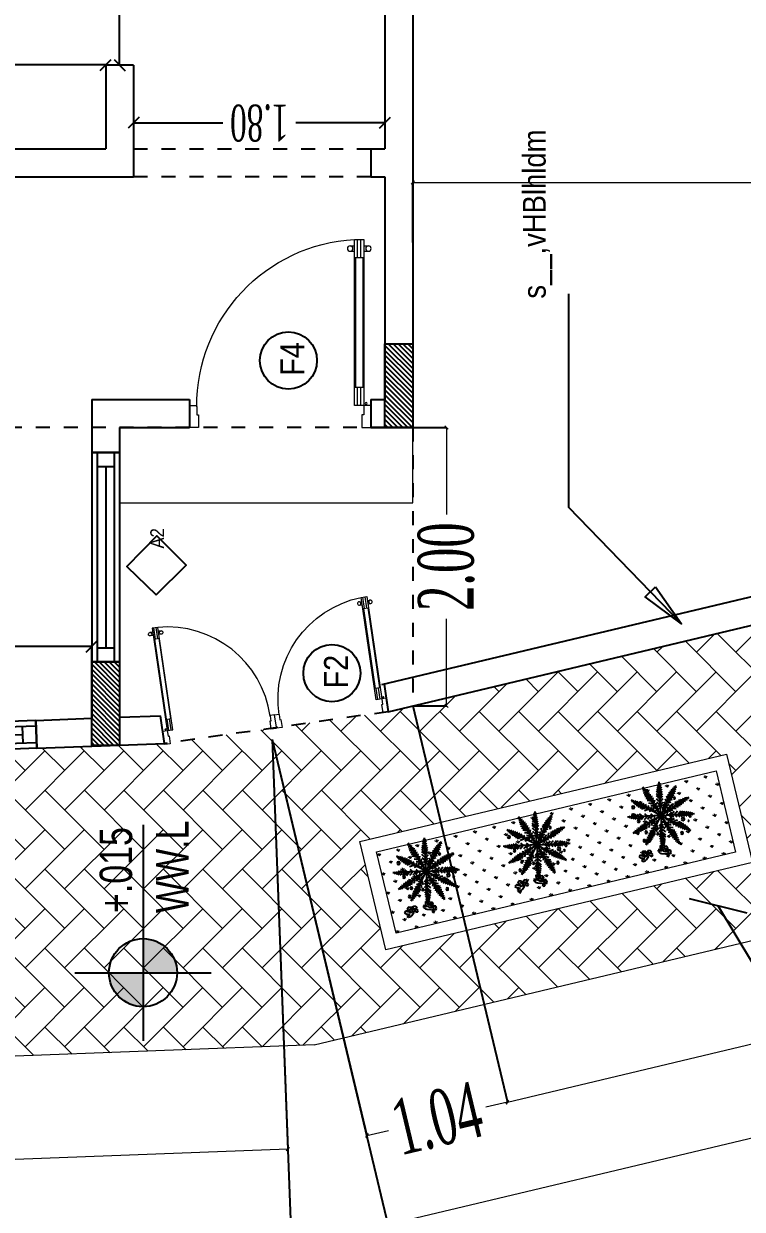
# Model space of a CAD drawing. Header units: metres. Extents: x -434 to 683, y -422 to -228.
# Drawn here: x -410.37 to -405.23, y -307.02 to -298.52 of the extents above; entities that cross this region are included whole.
import ezdxf
from ezdxf.enums import TextEntityAlignment as Align
from ezdxf.xclip import XClip

# ---------------------------------------------------------------- set-up
doc = ezdxf.new("R2010")
doc.units = ezdxf.units.M
doc.header["$MEASUREMENT"] = 0
doc.header["$XCLIPFRAME"] = 2
doc.header["$PDMODE"] = 34
doc.linetypes.add('DD', pattern=[0.2, 0.1, -0.1])
for name, color, linetype, lineweight in [('A-DOOR-FRAM', 31, 'Continuous', 25), ('Dimn Out', 6, 'Continuous', 9), ('door', 114, 'Continuous', 13), ('GREEN', 74, 'Continuous', 13), ('HACH', 8, 'Continuous', 5), ('Raseef', 225, 'Continuous', 13), ('STAIR', 3, 'Continuous', 15), ('Windows', 5, 'Continuous', 15)]:
    doc.layers.add(name, color=color, linetype=linetype, lineweight=lineweight)
for name, color, linetype in [('A-LVL', 3, 'Continuous'), ('Boundry Wall', 14, 'Continuous'), ('Columns', 41, 'Continuous'), ('Dim-inside', 1, 'Continuous'), ('DOOR$WIN', 5, 'Continuous'), ('Hand Rail', 42, 'Continuous'), ('TEXT', 4, 'Continuous'), ('Text Title', 3, 'Continuous'), ('TREE', 3, 'Continuous'), ('TREES', 3, 'Continuous'), ('Viod', 10, 'Continuous'), ('WALL', 7, 'Continuous')]:
    doc.layers.add(name, color=color, linetype=linetype)
doc.styles.add('ELAH-EN', font='arial.ttf', dxfattribs={"width": 0.75})
doc.styles.add('kamal', font='romantic.ttf', dxfattribs={"width": 0.6})
doc.styles.add('MUTLAQ - TEXT', font='ashraf.shx', dxfattribs={"height": 0.2})
doc.styles.add('NAMES', font='xarb.shx', dxfattribs={"width": 0.9, "height": 0.2})
doc.styles.add('style2', font='sosa.shx')
doc.styles.add('UTMAN', font='romantic.ttf', dxfattribs={"width": 0.6})
doc.dimstyles.new('DIM-IN', dxfattribs={"dimscale": 100, "dimtxt": 1.5, "dimasz": 0.5, "dimexe": 1, "dimexo": 1, "dimgap": 0.5, "dimtad": 1, "dimdec": 0, "dimzin": 0, "dimdsep": 46, "dimtxsty": 'style2', "dimblk1": 'ARCHTICK', "dimblk2": 'ARCHTICK', "dimsah": 1, "dimcen": 0.5, "dimdle": 1, "dimclrd": 62, "dimclre": 62, "dimclrt": 256, "dimadec": 0, "dimazin": 0, "dimtfac": 1, "dimtdec": 0, "dimtix": 1, "dimtofl": 0, "dimtmove": 2, "dimatfit": 3, "dimldrblk": 'ARCHTICK', "dimfxl": 1, "dimtolj": 1, "dimtzin": 0, "dimarcsym": 0})
doc.dimstyles.new('KAMAL', dxfattribs={"dimscale": 0.8, "dimtxt": 0.5, "dimasz": 0.1, "dimexe": 0, "dimexo": 0, "dimgap": 0.09, "dimtad": 1, "dimzin": 0, "dimdsep": 46, "dimtxsty": 'kamal', "dimblk": 'OBLIQUE', "dimcen": 0.09, "dimclrd": 15, "dimclre": 8, "dimclrt": 5, "dimadec": 0, "dimazin": 0, "dimtfac": 1, "dimtix": 1, "dimtofl": 0, "dimtmove": 1, "dimatfit": 3, "dimldrblk": 'OBLIQUE', "dimfxl": 0.18, "dimtolj": 1, "dimtzin": 0, "dimarcsym": 0})
doc.dimstyles.new('kamal 1', dxfattribs={"dimscale": 0.8, "dimtxt": 0.33, "dimasz": 0.1, "dimexe": 0, "dimexo": 0, "dimgap": 0.09, "dimtad": 0, "dimzin": 0, "dimdsep": 46, "dimtxsty": 'UTMAN', "dimblk": 'OBLIQUE', "dimcen": 0.09, "dimclrd": 252, "dimclre": 8, "dimclrt": 7, "dimadec": 0, "dimazin": 0, "dimtfac": 1, "dimtix": 1, "dimtofl": 0, "dimtmove": 1, "dimatfit": 3, "dimldrblk": 'OBLIQUE', "dimfxl": 1, "dimtolj": 1, "dimtzin": 0, "dimlwd": -1, "dimarcsym": 0})
doc.dimstyles.new('SD-12.5', dxfattribs={"dimtxt": 0.125, "dimasz": 0.125, "dimexe": 0.075, "dimexo": 0.025, "dimgap": 0.01, "dimtad": 1, "dimdec": 3, "dimlfac": 4, "dimzin": 0, "dimdsep": 46, "dimtxsty": 'MUTLAQ - TEXT', "dimblk1": 'OBLIQUE', "dimblk2": 'OBLIQUE', "dimsah": 1, "dimcen": -0.125, "dimdle": 0.075, "dimclrd": 8, "dimclre": 8, "dimclrt": 1, "dimadec": 0, "dimazin": 0, "dimtfac": 1, "dimtdec": 3, "dimtofl": 0, "dimtmove": 2, "dimatfit": 3, "dimldrblk": 'OBLIQUE', "dimfxl": 1, "dimtolj": 1, "dimtzin": 0, "dimarcsym": 0})
doc.dimstyles.new('UTMAN 77', dxfattribs={"dimscale": 0.8, "dimtxt": 0.1, "dimasz": 0.1, "dimexe": 0, "dimexo": 0, "dimgap": 0.09, "dimtad": 0, "dimzin": 0, "dimdsep": 46, "dimtxsty": 'UTMAN', "dimblk": 'OBLIQUE', "dimcen": 0.09, "dimclrd": 252, "dimclre": 8, "dimclrt": 7, "dimadec": 0, "dimazin": 0, "dimtfac": 1, "dimtix": 1, "dimtofl": 0, "dimtmove": 1, "dimatfit": 3, "dimldrblk": 'OBLIQUE', "dimfxl": 0.18, "dimtolj": 1, "dimtzin": 0, "dimlwd": -1, "dimarcsym": 0})

# ---------------------------------------------------------------- blocks, each defined once
blk = doc.blocks.new('door-1m-wall-15')
at = {"layer": 'door', "color": 211}
for p, q in [((-0.1147, 1.0031), (-0.0924, 1.0031)), ((-0.0362, 1.0031), (-0.0139, 1.0031)), ((-0.1142, 0.973), (-0.0924, 0.973)), ((-0.0851, 0.9379), (-0.0851, 0.2204)), ((-0.0451, 0.9379), (-0.0451, 0.2204)), ((-0.0362, 0.973), (-0.0139, 0.973)), ((-0.0401, 0.2204), (-0.0902, 0.2204)), ((-0.0751, 0.1202), (-0.0751, 0.2204)), ((-0.0551, 0.1202), (-0.0551, 0.2204))]:
    blk.add_line(p, q, dxfattribs=at)
at = {"layer": 'door'}
for p, q in [((-0.0902, 1.0381), (-0.0401, 1.0381)), ((-0.0902, 0.1202), (-0.0902, 1.0381)), ((-0.0751, 0.9379), (-0.0751, 1.0381)), ((-0.0551, 0.9379), (-0.0551, 1.0381)), ((-0.0401, 1.0381), (-0.0401, 0.1202)), ((-0.0902, 0.9379), (-0.0401, 0.9379)), ((-1.0017, 0.01), (-1.0017, 0.1202)), ((-1.0017, 0.1202), (-0.9616, 0.1202)), ((-0.9616, 0.1152), (-0.9616, 0.0701)), ((-0.9616, 0.0701), (-0.9516, 0.0701)), ((-0.9516, 0.0701), (-0.9516, 0)), ((-0.0401, 0.1202), (-0.0902, 0.1202)), ((-0.0401, 0.0701), (-0.0501, 0.0701)), ((-0.0501, 0.0701), (-0.0501, 0)), ((0, 0.1202), (-0.0401, 0.1202)), ((-0.0401, 0.1202), (-0.0401, 0.0701)), ((0, 0), (0, 0.1202)), ((-1.0017, 0), (-1.0017, 0.01)), ((-0.9516, 0), (-1.0017, 0)), ((-0.0501, 0), (0, 0))]:
    blk.add_line(p, q, dxfattribs=at)
at = {"layer": 'door', "extrusion": (0, 0, -1)}
for centre, major_axis, ratio, start_param, end_param in [((-0.0401, 0.1179), (-0.8575, 0.3376), 0.999989, -0.380468, 1.141397), ((-0.0264, 0.1325), (-0.00347, 0.00347), 1, 4.712389, 10.995574)]:
    blk.add_ellipse(centre, major_axis=major_axis, ratio=ratio, start_param=start_param, end_param=end_param, dxfattribs=at)
at = {"layer": 'door', "color": 211, "extrusion": (0, 0, -1)}
for centre, major_axis, start_param, end_param in [((-0.1147, 0.988), (0.0106, 0.0106), 3.141593, 9.424778), ((-0.0139, 0.988), (-0.0106, 0.0106), 4.712389, 10.995574)]:
    blk.add_ellipse(centre, major_axis=major_axis, ratio=1, start_param=start_param, end_param=end_param, dxfattribs=at)
blk = doc.blocks.new('_OBLIQUE')
at = {"color": 0, "linetype": 'ByBlock'}
blk.add_line((-0.5, -0.5), (0.5, 0.5), dxfattribs=at)
blk = doc.blocks.new('*D411')
at = {"layer": 'DEFPOINTS', "color": 0, "transparency": 16777216}
for p in [(48832.753, 5014.2121), (48833.0544, 5014.2121), (48833.0544, 5007.9121)]:
    blk.add_point(p, dxfattribs=at)
at = {"layer": 'Dim-inside', "color": 8, "lineweight": -2, "transparency": 16777216}
blk.add_line((48832.753, 5014.2121), (48833.0544, 5014.2121), dxfattribs=at)
at = {"layer": 'Dim-inside', "color": 252, "transparency": 16777216}
for p, q in [((48833.0544, 5014.2121), (48833.0544, 5011.3322)), ((48833.0544, 5007.9121), (48833.0544, 5010.792))]:
    blk.add_line(p, q, dxfattribs=at)
at = {"layer": 'Dim-inside', "color": 252, "transparency": 16777216, "xscale": 0.08000000000000002, "yscale": 0.08000000000000002, "zscale": 0.08000000000000002}
for p, rotation in [((48833.0544, 5014.2121), 90), ((48833.0544, 5007.9121), 270)]:
    blk.add_blockref('_OBLIQUE', p, dxfattribs=dict(at, rotation=rotation))
at = {"layer": 'Dim-inside', "color": 7, "transparency": 16777216, "insert": (48833.0544, 5011.0621), "char_height": 0.264, "attachment_point": 5, "rotation": 90, "style": 'UTMAN'}
blk.add_mtext('\\A1;6.30', dxfattribs=at)
blk = doc.blocks.new('*D412')
at = {"layer": 'DEFPOINTS', "color": 0, "transparency": 16777216}
for p in [(48833.053, 5007.8121), (48833.053, 5007.8121), (48836.853, 5007.8121)]:
    blk.add_point(p, dxfattribs=at)
at = {"layer": 'Dim-inside', "color": 252, "transparency": 16777216}
for p, q in [((48833.053, 5007.8121), (48834.684, 5007.8121)), ((48836.853, 5007.8121), (48835.2219, 5007.8121))]:
    blk.add_line(p, q, dxfattribs=at)
at = {"layer": 'Dim-inside', "color": 252, "transparency": 16777216, "xscale": 0.08000000000000002, "yscale": 0.08000000000000002, "zscale": 0.08000000000000002, "rotation": 180}
blk.add_blockref('_OBLIQUE', (48833.053, 5007.8121), dxfattribs=at)
at = {"layer": 'Dim-inside', "color": 252, "transparency": 16777216, "xscale": 0.08000000000000002, "yscale": 0.08000000000000002, "zscale": 0.08000000000000002}
blk.add_blockref('_OBLIQUE', (48836.853, 5007.8121), dxfattribs=at)
at = {"layer": 'Dim-inside', "color": 7, "transparency": 16777216, "insert": (48834.953, 5007.8121), "char_height": 0.264, "attachment_point": 5, "style": 'UTMAN'}
blk.add_mtext('\\A1;3.80', dxfattribs=at)
blk = doc.blocks.new('*D413')
at = {"layer": 'DEFPOINTS', "color": 0, "transparency": 16777216}
for p in [(48832.6405, 5007.7121), (48832.6405, 5005.9121), (48832.6405, 5005.9121)]:
    blk.add_point(p, dxfattribs=at)
at = {"layer": 'Dim-inside', "color": 252, "transparency": 16777216}
for p, q in [((48832.6405, 5007.7121), (48832.6405, 5007.0733)), ((48832.6405, 5005.9121), (48832.6405, 5006.5509))]:
    blk.add_line(p, q, dxfattribs=at)
at = {"layer": 'Dim-inside', "color": 252, "transparency": 16777216, "xscale": 0.08000000000000002, "yscale": 0.08000000000000002, "zscale": 0.08000000000000002}
for p, rotation in [((48832.6405, 5007.7121), 90), ((48832.6405, 5005.9121), 270)]:
    blk.add_blockref('_OBLIQUE', p, dxfattribs=dict(at, rotation=rotation))
at = {"layer": 'Dim-inside', "color": 7, "transparency": 16777216, "insert": (48832.6405, 5006.8121), "char_height": 0.264, "attachment_point": 5, "rotation": 90, "style": 'UTMAN'}
blk.add_mtext('\\A1;1.80', dxfattribs=at)
blk = doc.blocks.new('*D420')
at = {"layer": 'DEFPOINTS', "color": 0, "transparency": 16777216}
for p in [(48828.7576, 5012.0121), (48828.8858, 5012.0121), (48828.7576, 5008.0121)]:
    blk.add_point(p, dxfattribs=at)
at = {"layer": 'Dim-inside', "color": 8, "lineweight": -2, "transparency": 16777216}
for p, q in [((48828.7576, 5012.0121), (48828.8858, 5012.0121)), ((48828.7576, 5008.0121), (48828.8858, 5008.0121))]:
    blk.add_line(p, q, dxfattribs=at)
at = {"layer": 'Dim-inside', "color": 252, "transparency": 16777216}
for p, q in [((48828.8858, 5012.0121), (48828.8858, 5010.2848)), ((48828.8858, 5008.0121), (48828.8858, 5009.7394))]:
    blk.add_line(p, q, dxfattribs=at)
at = {"layer": 'Dim-inside', "color": 252, "transparency": 16777216, "xscale": 0.08000000000000002, "yscale": 0.08000000000000002, "zscale": 0.08000000000000002}
for p, rotation in [((48828.8858, 5012.0121), 90), ((48828.8858, 5008.0121), 270)]:
    blk.add_blockref('_OBLIQUE', p, dxfattribs=dict(at, rotation=rotation))
at = {"layer": 'Dim-inside', "color": 7, "transparency": 16777216, "insert": (48828.8858, 5010.0121), "char_height": 0.264, "attachment_point": 5, "rotation": 90, "style": 'UTMAN'}
blk.add_mtext('\\A1;4.00', dxfattribs=at)
blk = doc.blocks.new('A$C1f1d89b2')
at = {"layer": 'DOOR$WIN'}
for p, q in [((-0.16, 0), (-0.16, -1.5)), ((-0.04, 0), (-0.04, -1.5)), ((0, 0), (0, -1.5)), ((-0.16, -0.1), (-0.04, -0.1)), ((-0.1, -0.1), (-0.1, -1.4)), ((-0.16, -1.4), (-0.04, -1.4))]:
    blk.add_line(p, q, dxfattribs=at)
blk.add_lwpolyline([(-0.2, 0), (-0.2, -1.5)], dxfattribs=at)
at = {"layer": 'WALL', "lineweight": 30, "ltscale": 2}
for p, q in [((-0.2, 0), (0, 0)), ((-0.2, -1.5), (0, -1.5))]:
    blk.add_line(p, q, dxfattribs=at)
blk = doc.blocks.new('g col')
at = {"layer": 'Columns'}
h = blk.add_hatch(dxfattribs=at)
h.set_pattern_fill('ANSI31', color=1, scale=0.2)
h.set_pattern_definition([(45, (-46.67383, 345.15541), (-0.0176776695, 0.0176776695), [])])
h.paths.add_polyline_path([(0, 0), (0.6, 0), (0.6, -0.2), (0, -0.2)])
at = {"layer": 'Columns', "color": 1}
blk.add_lwpolyline([(0, 0), (0.6, 0), (0.6, -0.2), (0, -0.2)], close=True, dxfattribs=at)
blk = doc.blocks.new('g col1')
at = {"layer": 'WALL', "color": 1}
for p in [(-30.179, -8.1), (-27.899, -10.2)]:
    blk.add_blockref('g col', p, dxfattribs=at)
blk = doc.blocks.new('*D374')
at = {"layer": 'DEFPOINTS', "color": 0, "ltscale": 50, "transparency": 16777216}
for p in [(48831.7828, 5005.7121), (48832.2117, 4999.4782), (48833.0039, 4999.4782)]:
    blk.add_point(p, dxfattribs=at)
at = {"layer": 'Dimn Out', "color": 8, "lineweight": -2, "ltscale": 50, "transparency": 16777216}
for p, q in [((48831.7828, 5005.7121), (48832.2117, 5005.7121)), ((48833.0039, 4999.4782), (48832.2117, 4999.4782))]:
    blk.add_line(p, q, dxfattribs=at)
at = {"layer": 'Dimn Out', "color": 252, "ltscale": 50, "transparency": 16777216}
for p, q in [((48832.2117, 5005.7121), (48832.2117, 5002.9595)), ((48832.2117, 4999.4782), (48832.2117, 5002.2308))]:
    blk.add_line(p, q, dxfattribs=at)
at = {"layer": 'Dimn Out', "color": 252, "ltscale": 50, "transparency": 16777216, "xscale": 0.024, "yscale": 0.024, "zscale": 0.024}
for p, rotation in [((48832.2117, 5005.7121), 90), ((48832.2117, 4999.4782), 270)]:
    blk.add_blockref('_OBLIQUE', p, dxfattribs=dict(at, rotation=rotation))
at = {"layer": 'Dimn Out', "color": 7, "ltscale": 50, "transparency": 16777216, "insert": (48832.2117, 5002.5951), "char_height": 0.4, "attachment_point": 5, "rotation": 90, "style": 'UTMAN'}
blk.add_mtext('\\A1;6.23', dxfattribs=at)
blk = doc.blocks.new('*D429')
at = {"layer": 'DEFPOINTS', "color": 0, "ltscale": 50, "transparency": 16777216}
for p in [(48827.8622, 5016.1122), (48824.9249, 5016.0002), (48828.2202, 5006.719)]:
    blk.add_point(p, dxfattribs=at)
at = {"layer": 'Dimn Out', "color": 8, "lineweight": -2, "ltscale": 50, "transparency": 16777216}
for p, q in [((48827.8622, 5016.1122), (48824.9249, 5016.0002)), ((48828.2202, 5006.719), (48825.2829, 5006.607))]:
    blk.add_line(p, q, dxfattribs=at)
at = {"layer": 'Dimn Out', "color": 252, "ltscale": 50, "transparency": 16777216}
for p, q in [((48824.9249, 5016.0002), (48825.0897, 5011.6763)), ((48825.2829, 5006.607), (48825.1181, 5010.931))]:
    blk.add_line(p, q, dxfattribs=at)
at = {"layer": 'Dimn Out', "color": 252, "ltscale": 50, "transparency": 16777216, "xscale": 0.024, "yscale": 0.024, "zscale": 0.024}
for p, rotation in [((48824.9249, 5016.0002), 92.182858442349), ((48825.2829, 5006.607), 272.182858442349)]:
    blk.add_blockref('_OBLIQUE', p, dxfattribs=dict(at, rotation=rotation))
at = {"layer": 'Dimn Out', "color": 7, "ltscale": 50, "transparency": 16777216, "insert": (48825.1039, 5011.3036), "char_height": 0.4, "attachment_point": 5, "rotation": 272.18286, "style": 'UTMAN'}
blk.add_mtext('\\A1;9.40', dxfattribs=at)
blk = doc.blocks.new('*D430')
at = {"layer": 'DEFPOINTS', "color": 0, "ltscale": 50, "transparency": 16777216}
for p in [(48828.2203, 5006.7189), (48828.4602, 5005.7121), (48825.6203, 5005.0352)]:
    blk.add_point(p, dxfattribs=at)
at = {"layer": 'Dimn Out', "color": 8, "lineweight": -2, "ltscale": 50, "transparency": 16777216}
for p, q in [((48828.2203, 5006.7189), (48825.3803, 5006.042)), ((48828.4602, 5005.7121), (48825.6203, 5005.0352))]:
    blk.add_line(p, q, dxfattribs=at)
at = {"layer": 'Dimn Out', "color": 252, "ltscale": 50, "transparency": 16777216}
for p, q in [((48825.3803, 5006.042), (48825.4173, 5005.887)), ((48825.6203, 5005.0352), (48825.5833, 5005.1902))]:
    blk.add_line(p, q, dxfattribs=at)
at = {"layer": 'Dimn Out', "color": 252, "ltscale": 50, "transparency": 16777216, "xscale": 0.024, "yscale": 0.024, "zscale": 0.024}
for p, rotation in [((48825.3803, 5006.042), 103.4064929546049), ((48825.6203, 5005.0352), 283.406492954605)]:
    blk.add_blockref('_OBLIQUE', p, dxfattribs=dict(at, rotation=rotation))
at = {"layer": 'Dimn Out', "color": 7, "ltscale": 50, "transparency": 16777216, "insert": (48825.5003, 5005.5386), "char_height": 0.4, "attachment_point": 5, "rotation": 283.40649, "style": 'UTMAN'}
blk.add_mtext('\\A1;1.04', dxfattribs=at)
blk = doc.blocks.new('*D431')
at = {"layer": 'DEFPOINTS', "color": 0, "ltscale": 50, "transparency": 16777216}
for p in [(48828.4602, 5005.7121), (48830.4562, 5005.7121), (48830.4562, 5005.472)]:
    blk.add_point(p, dxfattribs=at)
at = {"layer": 'Dimn Out', "color": 8, "lineweight": -2, "ltscale": 50, "transparency": 16777216}
for p, q in [((48828.4602, 5005.7121), (48828.4602, 5005.472)), ((48830.4562, 5005.7121), (48830.4562, 5005.472))]:
    blk.add_line(p, q, dxfattribs=at)
at = {"layer": 'Dimn Out', "color": 252, "ltscale": 50, "transparency": 16777216}
for p, q in [((48828.4602, 5005.472), (48829.0852, 5005.472)), ((48830.4562, 5005.472), (48829.8313, 5005.472))]:
    blk.add_line(p, q, dxfattribs=at)
at = {"layer": 'Dimn Out', "color": 252, "ltscale": 50, "transparency": 16777216, "xscale": 0.024, "yscale": 0.024, "zscale": 0.024, "rotation": 180}
blk.add_blockref('_OBLIQUE', (48828.4602, 5005.472), dxfattribs=at)
at = {"layer": 'Dimn Out', "color": 252, "ltscale": 50, "transparency": 16777216, "xscale": 0.024, "yscale": 0.024, "zscale": 0.024}
blk.add_blockref('_OBLIQUE', (48830.4562, 5005.472), dxfattribs=at)
at = {"layer": 'Dimn Out', "color": 7, "ltscale": 50, "transparency": 16777216, "insert": (48829.4582, 5005.472), "char_height": 0.4, "attachment_point": 5, "style": 'UTMAN'}
blk.add_mtext('\\A1;2.00', dxfattribs=at)
blk = doc.blocks.new('*D434')
at = {"layer": 'DEFPOINTS', "color": 0, "ltscale": 50, "transparency": 16777216}
for p in [(48828.4602, 5005.7121), (48825.6203, 5005.0352), (48830.0751, 4998.9369)]:
    blk.add_point(p, dxfattribs=at)
at = {"layer": 'Dimn Out', "color": 8, "lineweight": -2, "ltscale": 50, "transparency": 16777216}
for p, q in [((48828.4602, 5005.7121), (48825.6203, 5005.0352)), ((48830.0751, 4998.9369), (48827.2352, 4998.26))]:
    blk.add_line(p, q, dxfattribs=at)
at = {"layer": 'Dimn Out', "color": 252, "ltscale": 50, "transparency": 16777216}
for p, q in [((48825.6203, 5005.0352), (48826.3418, 5002.0082)), ((48827.2352, 4998.26), (48826.5137, 5001.2869))]:
    blk.add_line(p, q, dxfattribs=at)
at = {"layer": 'Dimn Out', "color": 252, "ltscale": 50, "transparency": 16777216, "xscale": 0.024, "yscale": 0.024, "zscale": 0.024}
for p, rotation in [((48825.6203, 5005.0352), 103.4064929545412), ((48827.2352, 4998.26), 283.4064929545412)]:
    blk.add_blockref('_OBLIQUE', p, dxfattribs=dict(at, rotation=rotation))
at = {"layer": 'Dimn Out', "color": 7, "ltscale": 50, "transparency": 16777216, "insert": (48826.4277, 5001.6476), "char_height": 0.4, "attachment_point": 5, "rotation": 283.40649, "style": 'UTMAN'}
blk.add_mtext('\\A1;6.96', dxfattribs=at)
blk = doc.blocks.new('BRANCHT', base_point=(1.548, 0.551))
for p, q in [((1.511, 0.64), (1.524, 0.662)), ((1.526, 0.607), (1.511, 0.64)), ((1.524, 0.662), (1.551, 0.661)), ((1.55, 0.627), (1.526, 0.607)), ((1.536, 0.471), (1.537, 0.5)), ((1.537, 0.5), (1.552, 0.572)), ((1.57, 0.598), (1.55, 0.627)), ((1.551, 0.661), (1.582, 0.622)), ((1.551, 0.661), (1.551, 0.661)), ((1.552, 0.572), (1.57, 0.598)), ((1.573, 0.682), (1.611, 0.684)), ((1.599, 0.643), (1.573, 0.682)), ((1.582, 0.622), (1.599, 0.643)), ((1.599, 0.582), (1.587, 0.538)), ((1.587, 0.538), (1.607, 0.492)), ((1.62, 0.64), (1.599, 0.582)), ((1.599, 0.582), (1.668, 0.562)), ((1.611, 0.684), (1.648, 0.656)), ((1.636, 0.537), (1.625, 0.526)), ((1.625, 0.526), (1.644, 0.481)), ((1.648, 0.656), (1.636, 0.607)), ((1.636, 0.607), (1.644, 0.59)), ((1.69, 0.518), (1.636, 0.537)), ((1.644, 0.59), (1.667, 0.602)), ((1.644, 0.481), (1.663, 0.492)), ((1.663, 0.492), (1.686, 0.474)), ((1.667, 0.602), (1.71, 0.563)), ((1.667, 0.602), (1.667, 0.602)), ((1.71, 0.563), (1.69, 0.518)), ((1.554, 0.427), (1.536, 0.471)), ((1.585, 0.414), (1.554, 0.427)), ((1.572, 0.474), (1.594, 0.431)), ((1.606, 0.467), (1.572, 0.474)), ((1.594, 0.431), (1.585, 0.414)), ((1.626, 0.447), (1.606, 0.467)), ((1.68, 0.427), (1.626, 0.447)), ((1.686, 0.474), (1.68, 0.427))]:
    blk.add_line(p, q)
blk = doc.blocks.new('A$C759979C7')
at = {"layer": 'TREES', "color": 105}
for p, q in [((5484.227, 3897.347), (5484.297, 3897.297)), ((5484.23, 3897.432), (5484.278, 3897.397)), ((5484.516, 3896.117), (5484.26, 3897.496)), ((5484.278, 3897.397), (5484.322, 3897.456)), ((5484.297, 3897.297), (5484.359, 3897.383)), ((5484.315, 3897.196), (5484.395, 3897.306)), ((5484.516, 3896.117), (5484.984, 3897.439)), ((5484.881, 3897.327), (5484.916, 3897.248)), ((5484.916, 3897.248), (5485.013, 3897.291)), ((5484.926, 3897.399), (5484.95, 3897.344)), ((5484.95, 3897.344), (5485.017, 3897.374)), ((5483.935, 3896.797), (5483.954, 3896.975)), ((5484.001, 3896.719), (5484.021, 3896.912)), ((5484.06, 3896.65), (5484.081, 3896.851)), ((5484.227, 3897.26), (5484.315, 3897.196)), ((5484.23, 3897.172), (5484.334, 3897.096)), ((5484.237, 3897.08), (5484.353, 3896.996)), ((5484.247, 3896.986), (5484.371, 3896.896)), ((5484.26, 3896.889), (5484.39, 3896.796)), ((5484.283, 3896.767), (5484.413, 3896.673)), ((5484.334, 3897.096), (5484.428, 3897.225)), ((5484.353, 3896.996), (5484.458, 3897.141)), ((5484.371, 3896.896), (5484.485, 3897.053)), ((5484.388, 3896.807), (5484.506, 3896.97)), ((5484.413, 3896.673), (5484.532, 3896.838)), ((5484.639, 3896.796), (5484.704, 3896.65)), ((5484.681, 3896.914), (5484.746, 3896.768)), ((5484.717, 3897.004), (5484.78, 3896.864)), ((5484.75, 3896.778), (5484.934, 3896.86)), ((5484.756, 3897.091), (5484.814, 3896.96)), ((5484.78, 3896.864), (5484.957, 3896.943)), ((5484.796, 3897.173), (5484.848, 3897.056)), ((5484.814, 3896.96), (5484.978, 3897.033)), ((5484.838, 3897.252), (5484.882, 3897.152)), ((5484.848, 3897.056), (5484.994, 3897.121)), ((5484.882, 3897.152), (5485.006, 3897.207)), ((5485.134, 3896.785), (5485.118, 3896.632)), ((5485.21, 3896.84), (5485.195, 3896.698)), ((5484.148, 3896.547), (5484.17, 3896.75)), ((5484.516, 3896.117), (5484.048, 3894.795)), ((5484.516, 3896.117), (5484.771, 3894.738)), ((5484.217, 3895.274), (5484.054, 3895.201)), ((5484.251, 3895.37), (5484.074, 3895.291)), ((5484.282, 3895.456), (5484.097, 3895.374)), ((5484.276, 3895.143), (5484.217, 3895.274)), ((5484.314, 3895.23), (5484.251, 3895.37)), ((5484.35, 3895.32), (5484.285, 3895.466)), ((5484.392, 3895.438), (5484.327, 3895.584)), ((5484.619, 3895.561), (5484.499, 3895.396)), ((5484.644, 3895.427), (5484.525, 3895.264)), ((5484.66, 3895.338), (5484.546, 3895.181)), ((5484.771, 3895.345), (5484.642, 3895.439)), ((5484.785, 3895.248), (5484.66, 3895.338)), ((5484.971, 3895.584), (5484.95, 3895.383)), ((5485.03, 3895.515), (5485.01, 3895.322)), ((5485.096, 3895.437), (5485.078, 3895.259)), ((5485.163, 3895.36), (5485.146, 3895.201)), ((5485.229, 3895.282), (5485.215, 3895.148)), ((5485.337, 3895.271), (5485.229, 3895.282)), ((5484.081, 3894.89), (5484.014, 3894.86)), ((5484.115, 3894.986), (5484.018, 3894.943)), ((5484.149, 3895.082), (5484.026, 3895.027)), ((5484.183, 3895.178), (5484.038, 3895.113)), ((5484.106, 3894.835), (5484.081, 3894.89)), ((5484.15, 3894.907), (5484.115, 3894.986)), ((5484.194, 3894.983), (5484.149, 3895.082)), ((5484.236, 3895.061), (5484.183, 3895.178)), ((5484.679, 3895.238), (5484.573, 3895.093)), ((5484.697, 3895.138), (5484.603, 3895.009)), ((5484.716, 3895.038), (5484.636, 3894.928)), ((5484.734, 3894.938), (5484.672, 3894.851)), ((5484.795, 3895.154), (5484.679, 3895.238)), ((5484.801, 3895.063), (5484.697, 3895.138)), ((5484.753, 3894.837), (5484.71, 3894.778)), ((5484.804, 3894.974), (5484.716, 3895.038)), ((5484.804, 3894.887), (5484.734, 3894.938)), ((5484.801, 3894.802), (5484.753, 3894.837)), ((5485.295, 3895.205), (5485.284, 3895.099)), ((5485.381, 3895.196), (5485.295, 3895.205)), ((5485.361, 3895.127), (5485.353, 3895.054)), ((5485.421, 3895.121), (5485.361, 3895.127))]:
    blk.add_line(p, q, dxfattribs=at)
at = {"layer": 'TREES'}
for p, q in [((5484.516, 3896.117), (5483.605, 3897.183)), ((5483.611, 3897.113), (5483.67, 3897.107)), ((5483.651, 3897.038), (5483.736, 3897.029)), ((5483.67, 3897.107), (5483.678, 3897.18)), ((5483.694, 3896.963), (5483.803, 3896.952)), ((5483.736, 3897.029), (5483.748, 3897.135)), ((5483.741, 3896.888), (5483.869, 3896.874)), ((5483.792, 3896.812), (5483.935, 3896.797)), ((5483.803, 3896.952), (5483.817, 3897.086)), ((5483.869, 3896.874), (5483.885, 3897.033)), ((5484.516, 3896.117), (5485.582, 3897.028)), ((5485.286, 3896.891), (5485.273, 3896.764)), ((5485.273, 3896.764), (5485.432, 3896.747)), ((5485.362, 3896.939), (5485.35, 3896.83)), ((5485.35, 3896.83), (5485.485, 3896.816)), ((5485.437, 3896.982), (5485.428, 3896.896)), ((5485.428, 3896.896), (5485.534, 3896.885)), ((5485.511, 3897.022), (5485.505, 3896.962)), ((5485.505, 3896.962), (5485.579, 3896.955)), ((5483.848, 3896.735), (5484.001, 3896.719)), ((5484.516, 3896.117), (5483.449, 3895.206)), ((5484.516, 3896.117), (5485.427, 3895.051)), ((5483.526, 3895.272), (5483.453, 3895.279)), ((5483.604, 3895.338), (5483.498, 3895.349)), ((5483.681, 3895.404), (5483.546, 3895.418)), ((5483.595, 3895.252), (5483.604, 3895.338)), ((5483.67, 3895.295), (5483.681, 3895.404)), ((5483.745, 3895.343), (5483.758, 3895.47)), ((5483.821, 3895.394), (5483.836, 3895.536)), ((5483.897, 3895.449), (5483.913, 3895.603)), ((5485.239, 3895.422), (5485.096, 3895.437)), ((5485.29, 3895.346), (5485.163, 3895.36)), ((5483.52, 3895.212), (5483.526, 3895.272))]:
    blk.add_line(p, q, dxfattribs=at)
at = {"layer": 'TREES', "color": 71}
for p, q in [((5484.516, 3896.117), (5483.193, 3896.585)), ((5483.234, 3896.527), (5483.289, 3896.551)), ((5483.289, 3896.551), (5483.259, 3896.619)), ((5483.306, 3896.482), (5483.385, 3896.517)), ((5483.385, 3896.517), (5483.341, 3896.615)), ((5483.381, 3896.439), (5483.481, 3896.483)), ((5483.481, 3896.483), (5483.426, 3896.607)), ((5483.46, 3896.397), (5483.577, 3896.449)), ((5483.577, 3896.449), (5483.512, 3896.595)), ((5483.542, 3896.357), (5483.673, 3896.415)), ((5483.673, 3896.415), (5483.6, 3896.579)), ((5483.628, 3896.319), (5483.769, 3896.381)), ((5483.769, 3896.381), (5483.69, 3896.558)), ((5483.719, 3896.282), (5483.865, 3896.347)), ((5483.854, 3896.351), (5483.772, 3896.535)), ((5483.837, 3896.241), (5483.983, 3896.306)), ((5483.983, 3896.306), (5483.9, 3896.492)), ((5483.908, 3896.658), (5484.067, 3896.642)), ((5483.99, 3896.564), (5484.148, 3896.547)), ((5484.107, 3896.262), (5484.028, 3896.438)), ((5484.086, 3896.462), (5484.234, 3896.447)), ((5484.198, 3896.229), (5484.127, 3896.389)), ((5484.165, 3896.387), (5484.297, 3896.373)), ((5484.231, 3896.328), (5484.23, 3896.33)), ((5484.234, 3896.447), (5484.254, 3896.639)), ((5484.252, 3896.311), (5484.36, 3896.3)), ((5484.289, 3896.197), (5484.252, 3896.281)), ((5484.297, 3896.373), (5484.315, 3896.547)), ((5484.316, 3896.631), (5484.437, 3896.543)), ((5484.347, 3896.526), (5484.454, 3896.448)), ((5484.36, 3896.3), (5484.375, 3896.444)), ((5484.437, 3896.543), (5484.55, 3896.699)), ((5484.454, 3896.448), (5484.521, 3896.541)), ((5484.516, 3896.117), (5485.895, 3896.373)), ((5484.552, 3896.443), (5484.596, 3896.344)), ((5484.556, 3896.589), (5484.557, 3896.59)), ((5484.574, 3896.556), (5484.628, 3896.435)), ((5484.596, 3896.344), (5484.675, 3896.379)), ((5484.6, 3896.662), (5484.66, 3896.526)), ((5484.628, 3896.435), (5484.788, 3896.506)), ((5484.66, 3896.526), (5484.837, 3896.604)), ((5484.71, 3896.381), (5484.698, 3896.273)), ((5484.704, 3896.65), (5484.891, 3896.733)), ((5484.786, 3896.468), (5484.772, 3896.336)), ((5484.861, 3896.546), (5484.845, 3896.399)), ((5484.845, 3896.399), (5484.963, 3896.386)), ((5484.925, 3896.286), (5484.847, 3896.179)), ((5484.962, 3896.643), (5484.946, 3896.484)), ((5484.946, 3896.484), (5485.148, 3896.463)), ((5485.037, 3896.379), (5485.037, 3896.379)), ((5485.057, 3896.724), (5485.04, 3896.565)), ((5485.049, 3896.573), (5485.25, 3896.552)), ((5485.165, 3896.349), (5485.072, 3896.22)), ((5485.118, 3896.632), (5485.311, 3896.611)), ((5485.195, 3896.698), (5485.374, 3896.679)), ((5485.385, 3896.386), (5485.294, 3896.262)), ((5485.479, 3896.396), (5485.395, 3896.28)), ((5485.395, 3896.28), (5485.54, 3896.175)), ((5485.57, 3896.402), (5485.495, 3896.299)), ((5485.495, 3896.299), (5485.624, 3896.205)), ((5485.659, 3896.406), (5485.595, 3896.317)), ((5485.595, 3896.317), (5485.704, 3896.238)), ((5485.746, 3896.406), (5485.695, 3896.336)), ((5485.695, 3896.336), (5485.781, 3896.273)), ((5485.831, 3896.403), (5485.795, 3896.354)), ((5485.795, 3896.354), (5485.855, 3896.311)), ((5484.516, 3896.117), (5483.137, 3895.861)), ((5483.236, 3895.88), (5483.176, 3895.923)), ((5483.201, 3895.831), (5483.236, 3895.88)), ((5483.336, 3895.898), (5483.25, 3895.961)), ((5483.285, 3895.828), (5483.336, 3895.898)), ((5483.436, 3895.917), (5483.327, 3895.996)), ((5483.372, 3895.829), (5483.436, 3895.917)), ((5483.536, 3895.935), (5483.407, 3896.029)), ((5483.461, 3895.832), (5483.536, 3895.935)), ((5483.637, 3895.954), (5483.492, 3896.059)), ((5483.552, 3895.838), (5483.637, 3895.954)), ((5483.737, 3895.973), (5483.58, 3896.086)), ((5483.646, 3895.848), (5483.737, 3895.973)), ((5483.826, 3895.989), (5483.663, 3896.108)), ((5483.743, 3895.862), (5483.837, 3895.991)), ((5483.96, 3896.014), (5483.795, 3896.134)), ((5483.866, 3895.885), (5483.96, 3896.014)), ((5484.086, 3895.75), (5483.883, 3895.771)), ((5484.089, 3896.038), (5483.933, 3896.151)), ((5483.971, 3896.201), (5484.107, 3896.262)), ((5484.186, 3895.835), (5483.994, 3895.856)), ((5484.002, 3895.918), (5484.089, 3896.038)), ((5484.184, 3896.056), (5484.043, 3896.158)), ((5484.077, 3896.176), (5484.198, 3896.229)), ((5484.259, 3895.898), (5484.086, 3895.916)), ((5484.106, 3895.948), (5484.184, 3896.056)), ((5484.168, 3896.154), (5484.162, 3896.159)), ((5484.17, 3895.688), (5484.186, 3895.835)), ((5484.19, 3896.153), (5484.289, 3896.197)), ((5484.279, 3896.073), (5484.212, 3896.122)), ((5484.403, 3895.799), (5484.244, 3895.728)), ((5484.246, 3895.766), (5484.259, 3895.898)), ((5484.322, 3895.853), (5484.333, 3895.961)), ((5484.457, 3895.678), (5484.403, 3895.799)), ((5484.48, 3895.791), (5484.435, 3895.891)), ((5484.577, 3895.786), (5484.515, 3895.7)), ((5484.516, 3896.117), (5485.838, 3895.649)), ((5484.559, 3895.881), (5484.516, 3895.821)), ((5484.684, 3895.708), (5484.577, 3895.786)), ((5484.78, 3895.923), (5484.672, 3895.934)), ((5484.867, 3895.847), (5484.735, 3895.861)), ((5484.841, 3896.081), (5484.742, 3896.037)), ((5484.742, 3896.037), (5484.774, 3895.966)), ((5484.752, 3896.161), (5484.827, 3896.107)), ((5484.797, 3895.787), (5484.777, 3895.596)), ((5484.945, 3895.772), (5484.797, 3895.787)), ((5484.798, 3895.912), (5484.801, 3895.904)), ((5484.955, 3896.059), (5484.833, 3896.005)), ((5484.833, 3896.005), (5484.904, 3895.845)), ((5484.847, 3896.179), (5484.988, 3896.076)), ((5485.06, 3896.033), (5484.924, 3895.972)), ((5484.924, 3895.972), (5485.003, 3895.796)), ((5484.942, 3896.196), (5485.098, 3896.083)), ((5485.194, 3895.993), (5485.049, 3895.928)), ((5485.049, 3895.928), (5485.132, 3895.742)), ((5485.072, 3896.22), (5485.237, 3896.1)), ((5485.312, 3895.952), (5485.166, 3895.887)), ((5485.177, 3895.883), (5485.259, 3895.699)), ((5485.205, 3896.245), (5485.369, 3896.126)), ((5485.403, 3895.915), (5485.262, 3895.853)), ((5485.262, 3895.853), (5485.341, 3895.676)), ((5485.294, 3896.262), (5485.451, 3896.148)), ((5485.489, 3895.877), (5485.358, 3895.819)), ((5485.358, 3895.819), (5485.431, 3895.655)), ((5485.572, 3895.837), (5485.454, 3895.785)), ((5485.454, 3895.785), (5485.519, 3895.639)), ((5485.65, 3895.795), (5485.55, 3895.751)), ((5483.758, 3895.47), (5483.6, 3895.487)), ((5483.836, 3895.536), (5483.658, 3895.555)), ((5483.913, 3895.603), (5483.721, 3895.623)), ((5483.982, 3895.661), (5483.782, 3895.682)), ((5483.974, 3895.51), (5483.991, 3895.669)), ((5484.069, 3895.591), (5484.086, 3895.75)), ((5484.327, 3895.584), (5484.141, 3895.501)), ((5484.371, 3895.708), (5484.195, 3895.63)), ((5484.431, 3895.573), (5484.371, 3895.708)), ((5484.477, 3895.767), (5484.474, 3895.763)), ((5484.477, 3895.648), (5484.475, 3895.644)), ((5484.595, 3895.691), (5484.481, 3895.535)), ((5484.715, 3895.603), (5484.595, 3895.691)), ((5484.748, 3895.467), (5484.619, 3895.561)), ((5484.883, 3895.687), (5484.862, 3895.484)), ((5485.042, 3895.67), (5484.883, 3895.687)), ((5485.123, 3895.576), (5484.964, 3895.592)), ((5485.183, 3895.499), (5485.03, 3895.515)), ((5485.55, 3895.751), (5485.606, 3895.627)), ((5485.725, 3895.752), (5485.647, 3895.717)), ((5485.647, 3895.717), (5485.69, 3895.619)), ((5485.797, 3895.707), (5485.743, 3895.683)), ((5485.743, 3895.683), (5485.773, 3895.615))]:
    blk.add_line(p, q, dxfattribs=at)
at = {"layer": 'TREES'}
for centre, radius in [((5485.57, 3896.713), 0.0553), ((5483.83, 3895.19), 0.0446)]:
    blk.add_circle(centre, radius, dxfattribs=at)
at = {"layer": 'TREES', "color": 71}
for centre, radius in [((5483.805, 3896.691), 0.0361), ((5484.313, 3896.255), 0.0361), ((5483.331, 3895.81), 0.0331), ((5483.652, 3895.745), 0.0617), ((5485.48, 3896.092), 0.0446), ((5483.448, 3895.626), 0.0276), ((5485.285, 3895.571), 0.0446)]:
    blk.add_circle(centre, radius, dxfattribs=at)
at = {"layer": 'TREES', "color": 105}
for centre, radius in [((5484.83, 3895.397), 0.0361), ((5485.438, 3895.244), 0.0425)]:
    blk.add_circle(centre, radius, dxfattribs=at)
for p, xscale, yscale, zscale, rotation in [((5484.759, 3894.528), 2.057400000001694, 2.057400000001694, 2.057400000001694, 119.9999999999677), ((5485.453, 3894.526), 2.057399999998545, 2.057399999998545, 2.057399999998545, 59.99999999998161)]:
    blk.add_blockref('BRANCHT', p, dxfattribs=dict(at, xscale=xscale, yscale=yscale, zscale=zscale, rotation=rotation))
blk = doc.blocks.new('LEV1')
at = {"layer": 'TEXT'}
for points in [[(0, 209.9, 0.414214), (-209.9, 0), (0, 0)], [(209.9, 0), (0, 0), (0, -209.9, 0.414214)]]:
    blk.add_hatch(color=0, dxfattribs=at).paths.add_polyline_path(points)
at = {"layer": 'TEXT', "color": 0}
for p, q in [((0, 419.8), (0, -419.8)), ((911.6, 0), (-419.8, 0))]:
    blk.add_line(p, q, dxfattribs=at)
blk.add_circle((0, 0), 209.9, dxfattribs=at)
at = {"layer": 'TEXT', "color": 0, "style": 'ELAH-EN', "width": 0.75}
for tag, p in [('0000', (368.1, 186.4)), ('1111', (368.1, -515.4))]:
    blk.add_attdef(tag, p, '', height=200, dxfattribs=at)
blk = doc.blocks.new('*D435')
at = {"layer": 'DEFPOINTS', "color": 0, "ltscale": 50, "transparency": 16777216}
for p in [(48827.8622, 5016.1121), (48828.2203, 5006.7189), (48824.6489, 5006.5828)]:
    blk.add_point(p, dxfattribs=at)
at = {"layer": 'Dimn Out', "color": 8, "lineweight": -2, "ltscale": 50, "transparency": 16777216}
for p, q in [((48827.8622, 5016.1121), (48824.2908, 5015.9759)), ((48828.2203, 5006.7189), (48824.6489, 5006.5828))]:
    blk.add_line(p, q, dxfattribs=at)
at = {"layer": 'Dimn Out', "color": 252, "ltscale": 50, "transparency": 16777216}
for p, q in [((48824.2908, 5015.9759), (48824.4556, 5011.652)), ((48824.6489, 5006.5828), (48824.4841, 5010.9067))]:
    blk.add_line(p, q, dxfattribs=at)
at = {"layer": 'Dimn Out', "color": 252, "ltscale": 50, "transparency": 16777216, "xscale": 0.024, "yscale": 0.024, "zscale": 0.024}
for p, rotation in [((48824.2908, 5015.9759), 92.18306901139186), ((48824.6489, 5006.5828), 272.1830690113918)]:
    blk.add_blockref('_OBLIQUE', p, dxfattribs=dict(at, rotation=rotation))
at = {"layer": 'Dimn Out', "color": 7, "ltscale": 50, "transparency": 16777216, "insert": (48824.4698, 5011.2793), "char_height": 0.4, "attachment_point": 5, "rotation": 272.18307, "style": 'UTMAN'}
blk.add_mtext('\\A1;9.40', dxfattribs=at)
blk = doc.blocks.new('*D436')
at = {"layer": 'DEFPOINTS', "color": 0, "ltscale": 50, "transparency": 16777216}
for p in [(48828.2203, 5006.7189), (48830.0751, 4998.9369), (48826.598, 4998.1081)]:
    blk.add_point(p, dxfattribs=at)
at = {"layer": 'Dimn Out', "color": 8, "lineweight": -2, "ltscale": 50, "transparency": 16777216}
for p, q in [((48828.2203, 5006.7189), (48824.7431, 5005.8901)), ((48830.0751, 4998.9369), (48826.598, 4998.1081))]:
    blk.add_line(p, q, dxfattribs=at)
at = {"layer": 'Dimn Out', "color": 252, "ltscale": 50, "transparency": 16777216}
for p, q in [((48824.7431, 5005.8901), (48825.5851, 5002.3579)), ((48826.598, 4998.1081), (48825.7561, 5001.6404))]:
    blk.add_line(p, q, dxfattribs=at)
at = {"layer": 'Dimn Out', "color": 252, "ltscale": 50, "transparency": 16777216, "xscale": 0.024, "yscale": 0.024, "zscale": 0.024}
for p, rotation in [((48824.7431, 5005.8901), 103.4064929545509), ((48826.598, 4998.1081), 283.4064929545509)]:
    blk.add_blockref('_OBLIQUE', p, dxfattribs=dict(at, rotation=rotation))
at = {"layer": 'Dimn Out', "color": 7, "ltscale": 50, "transparency": 16777216, "insert": (48825.6706, 5001.9991), "char_height": 0.4, "attachment_point": 5, "rotation": 283.40649, "style": 'UTMAN'}
blk.add_mtext('\\A1;8.00', dxfattribs=at)
blk = doc.blocks.new('_ArchTick')
at = {"color": 0, "linetype": 'ByBlock', "const_width": 0.15}
blk.add_lwpolyline([(-0.5, -0.5), (0.5, 0.5)], dxfattribs=at)
blk = doc.blocks.new('dsdfs')
at = {"layer": 'GREEN', "ltscale": 10}
h = blk.add_hatch(dxfattribs=at)
h.set_pattern_fill('GRASS', color=256, scale=0.1, angle=-76.59351)
h.set_pattern_definition([(13.406493, (48733.77861, 5480.31308), (0.052388938, 0.085178631), [0.01875, -0.122671356]), (328.406493, (48733.77861, 5480.31308), (0.052388938, 0.08517863), [0.01875, -0.08125]), (58.406493, (48733.77861, 5480.31308), (-0.08517863, 0.052388938), [0.01875, -0.08125])])
h.paths.add_polyline_path([(48827.4111, 5003.4003), (48827.9948, 5003.5394), (48827.4151, 5005.9713), (48826.8315, 5005.8322)])
at = {"layer": 'HACH', "ltscale": 10}
h = blk.add_hatch(dxfattribs=at)
h.set_pattern_fill('AR-HBONE', color=256, scale=0.05)
h.set_pattern_definition([(45, (48783.47913, 5303.26055), (0, 0.28284271), [0.6, -0.2]), (135, (48783.62056, 5303.40197), (2e-17, 0.28284271), [0.6, -0.2])])
h.paths.add_polyline_path([(48828.4089, 5005.9276), (48828.4126, 5005.9281), (48828.3102, 5006.6493), (48828.3063, 5006.6487), (48828.3005, 5006.6887), (48828.2946, 5006.7288), (48828.2989, 5006.7294), (48828.1965, 5007.4506), (48828.1885, 5007.4494), (48828.1826, 5007.4894), (48828.1908, 5007.4907), (48828.1786, 5007.8121), (48828.156, 5008.4046), (48828.0989, 5009.9035), (48828.0911, 5010.1069), (48828.034, 5011.6058), (48828.0073, 5012.305), (48827.9502, 5013.8039), (48827.9384, 5014.1121), (48827.8704, 5015.8974), (48827.8622, 5016.1121), (48825.6606, 5016.1121), (48826.0301, 5006.4191), (48826.8243, 5003.0871), (48829.1962, 5002.6244)])
h.paths.add_polyline_path([(48828.1152, 5003.4653), (48827.337, 5003.2798), (48826.711, 5005.9062), (48827.4892, 5006.0917)], flags=16)
h.paths.add_polyline_path([(48827.9948, 5003.5394), (48827.4111, 5003.4003), (48826.8315, 5005.8322), (48827.4151, 5005.9713)], flags=0)
h.paths.add_polyline_path([(48827.863, 5003.9443), (48827.8726, 5003.9361), (48827.8804, 5003.9452)], flags=0)
h.paths.add_polyline_path([(48827.5749, 5004.6523), (48827.5654, 5004.6669), (48827.5631, 5004.6545)], flags=0)
h.paths.add_polyline_path([(48827.6306, 5004.739), (48827.6348, 5004.7271), (48827.6461, 5004.7311)], flags=0)
h.paths.add_polyline_path([(48827.3744, 5005.4464), (48827.3862, 5005.4442), (48827.3767, 5005.4588)], flags=0)
h.paths.add_polyline_path([(48827.0711, 5009.2408), (48826.2717, 5009.2103), (48826.1688, 5011.9084), (48826.9682, 5011.9388)], flags=16)
h.paths.add_polyline_path([(48826.9673, 5009.3369), (48826.3678, 5009.3141), (48826.2725, 5011.8123), (48826.8721, 5011.8351)], flags=0)
h.paths.add_polyline_path([(48826.8005, 5009.6125), (48826.7958, 5009.6008), (48826.807, 5009.5963)], flags=0)
h.paths.add_polyline_path([(48826.7657, 5010.5264), (48826.761, 5010.5147), (48826.7721, 5010.5103)], flags=0)
h.paths.add_polyline_path([(48826.7347, 5011.3399), (48826.73, 5011.3282), (48826.7411, 5011.3237)], flags=0)
at = {"layer": 'A-DOOR-FRAM', "linetype": 'DD'}
for p, q in [((48832.253, 5006.0121), (48832.253, 5007.7121)), ((48832.453, 5007.7121), (48832.453, 5006.0121)), ((48828.4183, 5005.888), (48828.1908, 5007.4907)), ((48830.4562, 5005.7121), (48828.4602, 5005.7121))]:
    blk.add_line(p, q, dxfattribs=at)
at = {"layer": 'Boundry Wall'}
for p, q in [((48828.1908, 5007.4907), (48828.3899, 5007.5199)), ((48828.616, 5005.9185), (48828.4183, 5005.888)), ((48828.4183, 5005.888), (48829.1962, 5002.6244)), ((48828.6128, 5005.9344), (48829.3907, 5002.6708))]:
    blk.add_line(p, q, dxfattribs=at)
at = {"layer": 'Boundry Wall', "flags": 128}
for points in [[(48828.1786, 5007.8121), (48828.1908, 5007.4907)], [(48828.3787, 5007.8121), (48828.3899, 5007.5199)]]:
    blk.add_lwpolyline(points, dxfattribs=at)
at = {"layer": 'Raseef'}
for q in [(48825.6606, 5016.1121), (48827.0561, 5002.1143)]:
    blk.add_line((48826.0301, 5006.4191), q, dxfattribs=at)
at = {"layer": 'Raseef', "ltscale": 10}
for points in [[(48828.1152, 5003.4653), (48827.337, 5003.2798), (48826.711, 5005.9062), (48827.4892, 5006.0917)], [(48827.9948, 5003.5394), (48827.4111, 5003.4003), (48826.8315, 5005.8322), (48827.4151, 5005.9713)]]:
    blk.add_lwpolyline(points, close=True, dxfattribs=at)
at = {"layer": 'STAIR'}
blk.add_lwpolyline([(48829.9162, 5007.8121), (48829.9162, 5005.7121), (48830.4562, 5005.7121)], dxfattribs=at)
at = {"layer": 'Text Title'}
blk.add_lwpolyline([(48829.2556, 5007.5502), (48829.469, 5007.3368), (48829.6784, 5007.5461), (48829.4599, 5007.7596)], close=True, dxfattribs=at)
for centre in [(48830.9359, 5006.6037), (48828.6949, 5006.2915)]:
    blk.add_circle(centre, 0.2046, dxfattribs=at)
at = {"layer": 'Viod', "linetype": 'DD'}
blk.add_lwpolyline([(48855.8599, 5016.1121), (48855.86, 5016.1121), (48856.1378, 5010.2339), (48857.1417, 5005.9953), (48843.553, 5003.4595), (48843.553, 5008.7121), (48839.553, 5008.7121), (48839.553, 5004.5121), (48834.153, 5004.5121), (48834.153, 5005.7121), (48830.4562, 5005.7121), (48830.4562, 5016.1106), (48837.653, 5016.1136), (48837.653, 5013.9121), (48840.853, 5013.9121), (48840.8498, 5016.115), (48855.8559, 5016.1091)], dxfattribs=at)
at = {"layer": 'WALL', "color": 0}
for p, q in [((48832.453, 5014.2121), (48832.453, 5007.9121)), ((48832.253, 5012.0121), (48832.253, 5007.7121)), ((48828.156, 5008.4046), (48828.1786, 5007.8121)), ((48828.3558, 5008.4122), (48828.3711, 5008.0121)), ((48830.6562, 5008.0121), (48830.6562, 5007.3121)), ((48830.4562, 5007.8121), (48830.4562, 5007.3121)), ((48830.4562, 5006.0121), (48830.4562, 5005.7121)), ((48830.6562, 5006.0121), (48830.6562, 5005.9121)), ((48832.253, 5006.0121), (48832.253, 5005.9121)), ((48832.453, 5006.0121), (48832.453, 5005.9121))]:
    blk.add_line(p, q, dxfattribs=at)
at = {"layer": 'WALL'}
for p, q in [((48828.3558, 5008.4122), (48828.156, 5008.4046)), ((48828.7763, 5008.0121), (48828.3711, 5008.0121)), ((48828.7763, 5008.0121), (48828.7763, 5007.8121)), ((48830.6562, 5008.0121), (48830.2763, 5008.0121)), ((48830.2763, 5008.0121), (48830.2763, 5007.8121)), ((48833.053, 5007.9121), (48832.453, 5007.9121)), ((48833.053, 5007.7121), (48833.053, 5007.9121)), ((48828.7763, 5007.8121), (48828.1786, 5007.8121)), ((48830.4562, 5007.8121), (48830.2763, 5007.8121)), ((48833.053, 5007.7121), (48832.253, 5007.7121)), ((48830.6562, 5007.3121), (48830.4562, 5007.3121)), ((48830.6562, 5006.0121), (48830.4562, 5006.0121)), ((48832.453, 5006.0121), (48832.253, 5006.0121)), ((48832.253, 5005.9121), (48830.6562, 5005.9121)), ((48834.353, 5005.9121), (48832.453, 5005.9121)), ((48834.353, 5005.7121), (48830.4562, 5005.7121))]:
    blk.add_line(p, q, dxfattribs=at)
at = {"layer": 'A-LVL', "color": 6}
ref = blk.add_blockref('LEV1', (48826.5478, 5007.6446), dxfattribs=dict(at, xscale=0.001162195019607368, yscale=0.001162195019607368, zscale=0.001162195019607368))
ref.add_attrib('1111', 'WW.L', (48826.9755, 5007.3183), dxfattribs={"layer": 'TEXT', "color": 6, "height": 0.23244, "style": 'ELAH-EN', "width": 0.75})
ref.add_attrib('0000', '+.015', (48826.9755, 5007.7232), dxfattribs={"layer": 'TEXT', "color": 6, "height": 0.23244, "style": 'ELAH-EN', "width": 0.75})
at = {"layer": 'door'}
for p, xscale, yscale, zscale, rotation in [((48828.1826, 5007.4894), -0.8079582318344615, 0.8079582318344616, 0.8079582318344617, 278.3716697159601), ((48830.4562, 5006.0121), 1.297791898666279, 1.297791898666279, 1.297791898666279, 270), ((48828.4183, 5005.888), 0.8079582318344615, 0.8079582318344615, 0.8079582318344615, 278.37166971596)]:
    blk.add_blockref('door-1m-wall-15', p, dxfattribs=dict(at, xscale=xscale, yscale=yscale, zscale=zscale, rotation=rotation))
at = {"layer": 'TREE', "xscale": -0.1710023084893919, "yscale": 0.1710023084893919, "zscale": 0.1710023084893919, "rotation": 283.4064929545654}
for p in [(48396.6368, 3938.8344), (48396.8255, 3938.0426), (48397.0376, 3937.1529)]:
    blk.add_blockref('A$C759979C7', p, dxfattribs=at)
at = {"layer": 'WALL', "color": 1}
blk.add_blockref('g col1', (48858.3553, 5016.1121), dxfattribs=at)
at = {"layer": 'Windows'}
for p, rotation in [((48828.156, 5008.4046), 182.1830690114134), ((48830.2763, 5007.8121), 270)]:
    blk.add_blockref('A$C1f1d89b2', p, dxfattribs=dict(at, rotation=rotation))
at = {"layer": 'TEXT', "color": 6, "style": 'NAMES', "width": 0.9}
blk.add_text('s__,vHBlhldm', height=0.163236, dxfattribs=at).set_placement((48831.3793, 5004.7607, 0))
at = {"layer": 'Text Title', "style": 'NAMES', "width": 0.9}
blk.add_text('A2', height=0.0995, dxfattribs=at).set_placement((48829.5879, 5007.4934))
blk.add_text('F4', height=0.17143, dxfattribs=at).set_placement((48830.9467, 5006.5762), align=Align.MIDDLE)
blk.add_text('F2', height=0.17143, rotation=359.66669, dxfattribs=at).set_placement((48828.7056, 5006.2639), align=Align.MIDDLE)
at = {"layer": 'Dim-inside'}
for base, p1, p2, picture, middle in [((48833.0544, 5014.2121), (48833.0544, 5007.9121), (48832.753, 5014.2121), '*D411', (48833.0544, 5011.0621)), ((48828.8858, 5012.0121), (48828.7576, 5008.0121), (48828.7576, 5012.0121), '*D420', (48828.8858, 5010.0121)), ((48832.6405, 5005.9121), (48832.6405, 5007.7121), (48832.6405, 5005.9121), '*D413', (48832.6405, 5006.8121))]:
    dim = blk.add_linear_dim(base=base, p1=p1, p2=p2, angle=270, dimstyle='kamal 1', dxfattribs=at)
    dim.commit()
    dim.dimension.update_dxf_attribs({"geometry": picture, "text_midpoint": middle})
dim = blk.add_linear_dim(base=(48833.053, 5007.8121), p1=(48836.853, 5007.8121), p2=(48833.053, 5007.8121), dimstyle='kamal 1', dxfattribs=at)
dim.commit()
dim.dimension.update_dxf_attribs({"geometry": '*D412', "text_midpoint": (48834.953, 5007.8121)})
at = {"layer": 'Dimn Out', "color": 6, "ltscale": 50}
for p1, p2, distance, picture, middle in [((48827.8622, 5016.1121), (48828.2203, 5006.7189), -3.574, '*D435', (48824.4698, 5011.2793)), ((48828.2202, 5006.719), (48827.8622, 5016.1122), 2.9394, '*D429', (48825.1039, 5011.3036)), ((48828.2203, 5006.7189), (48830.0751, 4998.9369), -3.5745, '*D436', (48825.6706, 5001.9991)), ((48828.22025, 5006.7189), (48828.46023, 5005.71208), -2.91951, '*D430', (48825.50029, 5005.53858)), ((48830.07512, 4998.9369), (48828.46023, 5005.71208), 2.91951, '*D434', (48826.42773, 5001.64758))]:
    dim = blk.add_aligned_dim(p1=p1, p2=p2, distance=distance, dimstyle='UTMAN 77', override={"dimtxt": 0.5, "dimasz": 0.03}, dxfattribs=at)
    dim.commit()
    dim.dimension.update_dxf_attribs({"geometry": picture, "text_midpoint": middle})
dim = blk.add_linear_dim(base=(48830.4562, 5005.472), p1=(48828.4602, 5005.7121), p2=(48830.4562, 5005.7121), dimstyle='UTMAN 77', override={"dimtxt": 0.5, "dimasz": 0.03}, dxfattribs=at)
dim.commit()
dim.dimension.update_dxf_attribs({"geometry": '*D431', "text_midpoint": (48829.4582, 5005.472)})
dim = blk.add_linear_dim(base=(48832.2117, 4999.4782), p1=(48831.7828, 5005.7121), p2=(48833.0039, 4999.4782), angle=90, dimstyle='UTMAN 77', override={"dimtxt": 0.5, "dimasz": 0.03}, dxfattribs=at)
dim.commit()
dim.dimension.update_dxf_attribs({"geometry": '*D374', "text_midpoint": (48832.2117, 5002.5951)})
at = {"layer": 'Hand Rail'}
blk.add_leader([(48827.025, 5003.5242), (48825.4588, 5002.5884), (48823.5442, 5002.5884)], dimstyle='SD-12.5', override={"dimtxt": 0.2, "dimasz": 0.3, "dimtad": 0, "dimdec": 2, "dimlfac": 1, "dimclrt": 4, "dimtdec": 2, "dimfxl": 0.18, "dimfxlon": 1}, dxfattribs=at)
at = {"layer": 'WALL', "ltscale": 1.2}
blk.add_leader([(48829.0477, 5003.7886), (48829.8816, 5004.5949), (48831.415, 5004.5949)], dimstyle='KAMAL', override={"dimasz": 0.4, "dimgap": 0.09, "dimtad": 0, "dimldrblk": 'ClosedBlank'}, dxfattribs=at)

msp = doc.modelspace()

# ---------------------------------------------------------------- block references
ref = msp.add_blockref('dsdfs', (4598.1249, -49131.8698), dxfattribs=dict(rotation=89.99999999999999))
XClip(ref).set_block_clipping_path([(48822.7169072935, 4993.6395787429), (48838.0635767847, 5018.2612344269)])

# ---------------------------------------------------------------- leaders
at = {"layer": 'WALL'}
for points in [[(-412.141, -286.8893, 0), (-408.3245, -291.725, 0), (-413.6949, -291.6167, 0)], [(-410.4892, -287.0264, 0), (-408.3245, -291.725, 0), (-413.6949, -291.6167, 0)], [(-414.5724, -287.1727, 0), (-408.3245, -291.725, 0), (-413.6949, -291.6167, 0)]]:
    msp.add_leader(points, dimstyle='DIM-IN', override={"dimasz": 0.2, "dimgap": 0.09, "dimtad": 0, "dimclrd": 7}, dxfattribs=at)

doc.saveas('drawing.dxf')
